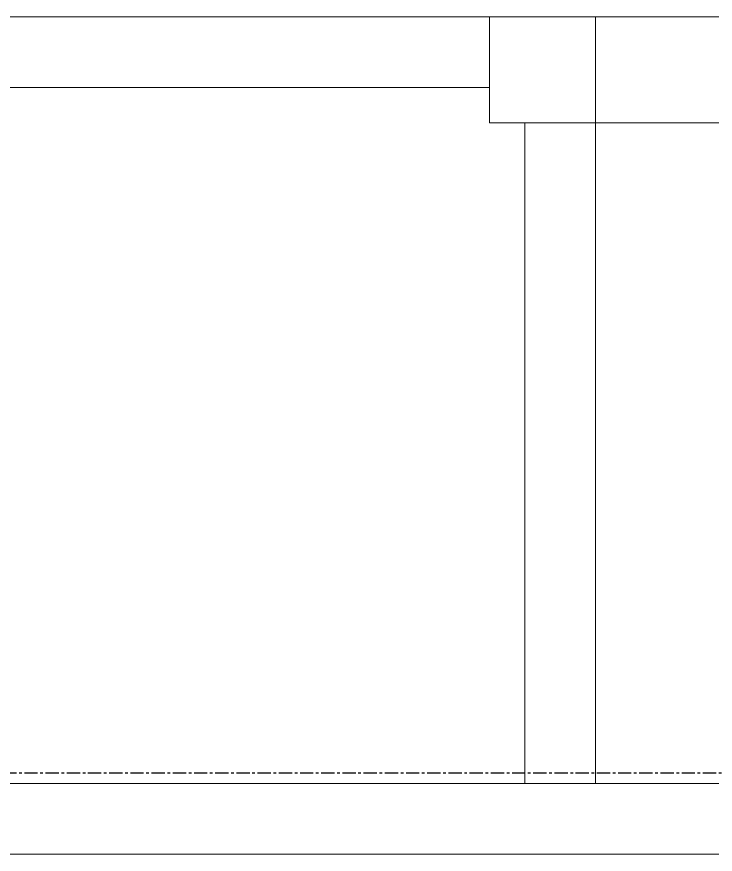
# Model space of a CAD drawing. Header units: millimetres. Extents: x -153298 to 620751, y -313239 to 250031.
# Drawn here: x 21947 to 23924, y -82174 to -79804 of the extents above; entities that cross this region are included whole.
import ezdxf

# ---------------------------------------------------------------- set-up
doc = ezdxf.new("R2010")
doc.units = ezdxf.units.MM
doc.linetypes.add('CENTER', pattern=[2, 1.25, -0.25, 0.25, -0.25])
doc.linetypes.add('XKITLINE00', pattern=[0])
doc.layers.add('000 - EXISTING_CONCRETE_MAIN_COLOR_1', color=7, linetype='Continuous')
doc.layers.add('Part', color=7, linetype='Continuous', lineweight=0)

# ---------------------------------------------------------------- blocks, each defined once
blk = doc.blocks.new('*A309303')
at = {"layer": '000 - EXISTING_CONCRETE_MAIN_COLOR_1', "color": 7, "linetype": 'XKITLINE00', "lineweight": 0}
for p, q in [((157.48, 181.703982), (201.24, 181.703982)), ((157.48, 180.103982), (201.24, 180.103982))]:
    blk.add_line(p, q, dxfattribs=at)
blk = doc.blocks.new('*A689678')
at = {"layer": 'Part', "color": 7, "linetype": 'XKITLINE00', "lineweight": 0}
for p, q in [((203.64, 181.703982), (201.24, 181.703982)), ((201.24, 181.703982), (201.24, 179.303982)), ((203.64, 179.303982), (203.64, 181.703982)), ((201.24, 179.303982), (203.64, 179.303982))]:
    blk.add_line(p, q, dxfattribs=at)
blk = doc.blocks.new('*A690679')
at = {"layer": '000 - EXISTING_CONCRETE_MAIN_COLOR_1', "color": 7, "linetype": 'XKITLINE00', "lineweight": 0}
for p, q in [((202.04, 164.344025), (202.04, 179.303982)), ((203.64, 164.344025), (203.64, 179.303982))]:
    blk.add_line(p, q, dxfattribs=at)
blk = doc.blocks.new('*A691680')
at = {"layer": '000 - EXISTING_CONCRETE_MAIN_COLOR_1', "color": 7, "linetype": 'XKITLINE00', "lineweight": 0}
for p, q in [((203.64, 181.703982), (203.64, 179.303982)), ((203.64, 181.703982), (206.432, 181.703982)), ((203.64, 179.303982), (206.432, 179.303982)), ((208.032, 179.303982), (225.48, 179.303982))]:
    blk.add_line(p, q, dxfattribs=at)
blk = doc.blocks.new('*A726715')
at = {"layer": '000 - EXISTING_CONCRETE_MAIN_COLOR_1', "color": 7, "linetype": 'XKITLINE00', "lineweight": 0}
for p, q in [((160.289991, 164.344025), (206.432, 164.344025)), ((160.289991, 162.744025), (206.432, 162.744025))]:
    blk.add_line(p, q, dxfattribs=at)

msp = doc.modelspace()

# ---------------------------------------------------------------- linework, layer by layer
at = {"color": 7, "linetype": 'CENTER', "ltscale": 30}
msp.add_line((15908.5316, -81943.9241), (46932.8793, -81943.9241), dxfattribs=at)

# ---------------------------------------------------------------- block references
at = {"color": 7, "lineweight": 0, "xscale": 125, "yscale": 125, "zscale": 125}
for name in ['*A309303', '*A689678', '*A691680', '*A690679', '*A726715']:
    msp.add_blockref(name, (-1870.4421, -102516.9241), dxfattribs=at)

doc.saveas('drawing.dxf')
